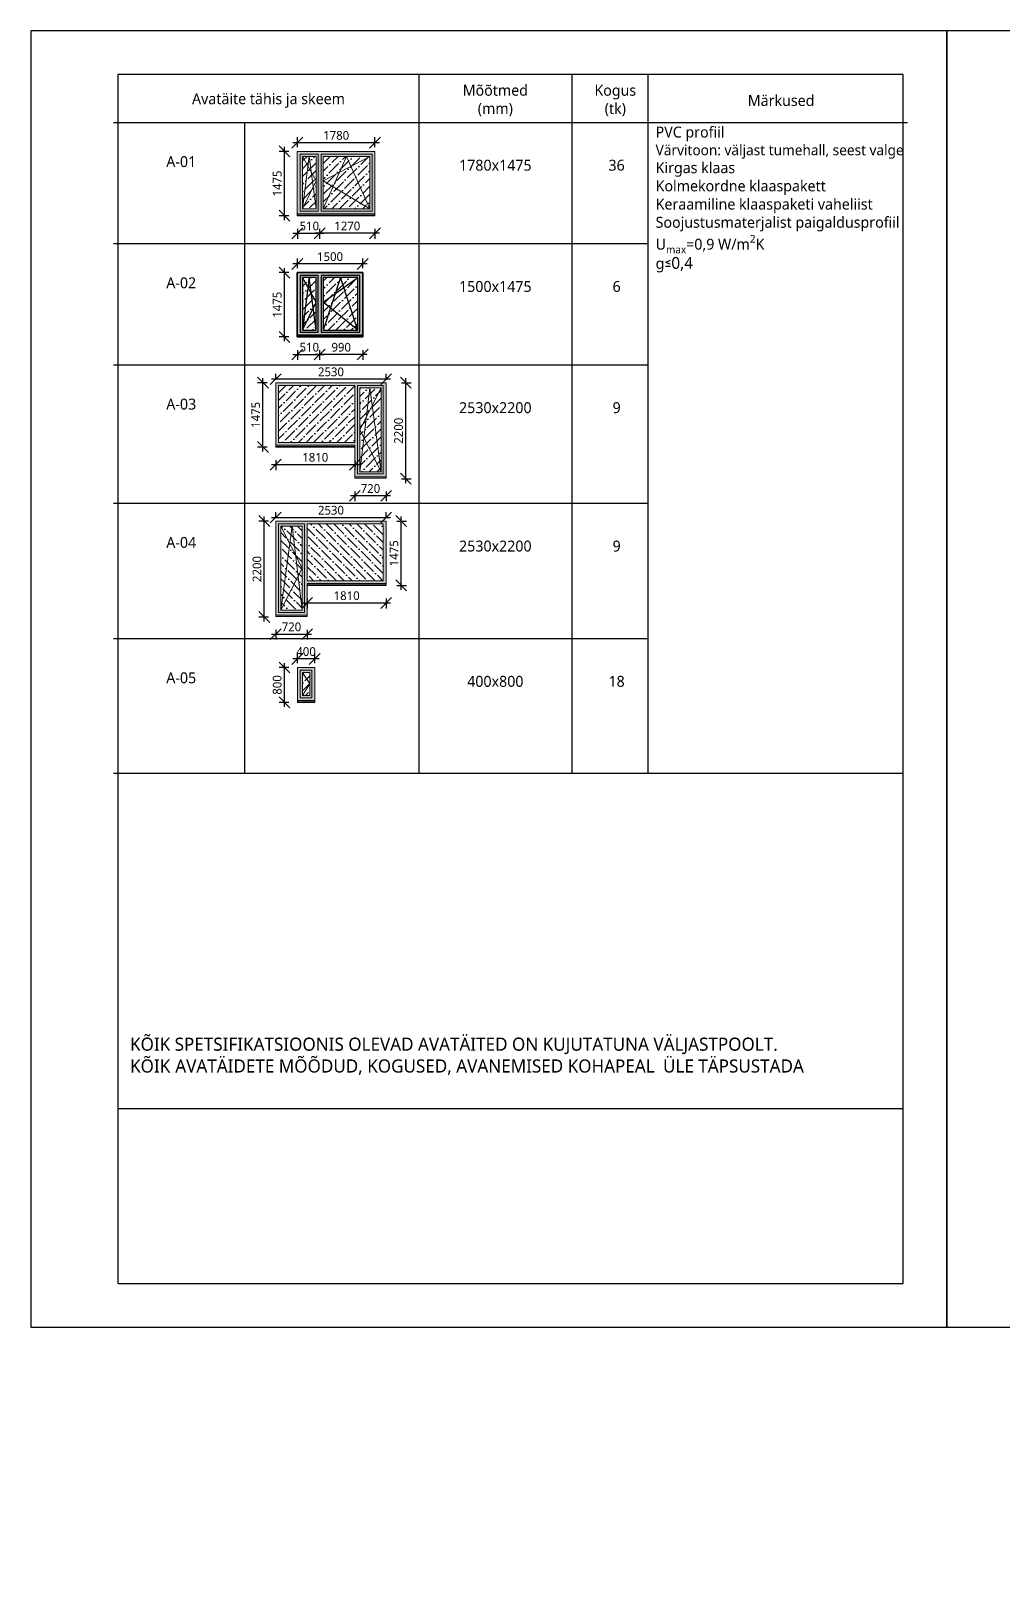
# Model space of a CAD drawing. Header units: millimetres. Extents: x 83708 to 840243643, y 645190 to 956201.
# Drawn here: x 302250 to 324520, y 651158 to 686358 of the extents above; entities that cross this region are included whole.
import ezdxf

# ---------------------------------------------------------------- set-up
doc = ezdxf.new("R2010")
doc.units = ezdxf.units.MM
doc.header["$PDMODE"] = 2
doc.header["$PDSIZE"] = 5
for name, color, linetype in [('!ESP_Avatäited plaanil', 7, 'Continuous'), ('!ESP_Konstruktsioon_s6lmes', 7, 'Continuous'), ('!ESP_Mõõt', 252, 'Continuous'), ('!ESP_Tekst', 7, 'Continuous')]:
    doc.layers.add(name, color=color, linetype=linetype)
doc.layers.add('!ESP_AVATÄITED VAADETEL', color=7, linetype='Continuous', lineweight=9)
doc.layers.add('TEKST', color=7, linetype='Continuous', lineweight=9)
doc.layers.add('!ESP_no_print', color=252, linetype='Continuous', plot=False)
doc.layers.add('!ESP_Värvitoon_tumehall', color=7, linetype='Continuous', true_color=0x45494e)
doc.styles.add('Annotative', font='malgunsl.ttf', dxfattribs={"height": 2})
doc.dimstyles.new('Annotative', dxfattribs={"dimtxt": 2.5, "dimasz": 2.5, "dimexe": 1.25, "dimexo": 0.625, "dimtad": 1, "dimdec": 0, "dimrnd": 5, "dimtxsty": 'Annotative', "dimblk": 'OBLIQUE', "dimcen": 0, "dimdle": 1, "dimadec": 0, "dimazin": 0, "dimtfac": 1, "dimtdec": 0, "dimtmove": 0, "dimatfit": 3, "dimfxl": 1, "dimfxlon": 1, "dimarcsym": 1})

# ---------------------------------------------------------------- blocks, each defined once
blk = doc.blocks.new('_Oblique')
at = {"color": 0, "linetype": 'ByBlock', "lineweight": -2}
blk.add_line((-0.5, -0.5), (0.5, 0.5), dxfattribs=at)
blk = doc.blocks.new('*D879')
at = {"layer": '!ESP_Mõõt', "color": 0, "lineweight": -2, "transparency": 16777216}
for p, q in [((308361, 681817), (308361, 681592)), ((308871, 681817), (308871, 681592)), ((308261, 681717), (308971, 681717))]:
    blk.add_line(p, q, dxfattribs=at)
at = {"layer": 'Defpoints', "color": 0, "transparency": 16777216}
for p in [(308361, 682175), (308871, 682228), (308871, 681717)]:
    blk.add_point(p, dxfattribs=at)
at = {"layer": '!ESP_Mõõt', "color": 0, "lineweight": -2, "transparency": 16777216, "xscale": 250, "yscale": 250, "zscale": 250, "rotation": 180}
blk.add_blockref('_Oblique', (308361, 681717), dxfattribs=at)
at = {"layer": '!ESP_Mõõt', "color": 0, "lineweight": -2, "transparency": 16777216, "xscale": 250, "yscale": 250, "zscale": 250}
blk.add_blockref('_Oblique', (308871, 681717), dxfattribs=at)
at = {"layer": '!ESP_Mõõt', "color": 0, "transparency": 16777216, "insert": (308636, 681884), "char_height": 200, "attachment_point": 5, "style": 'Annotative'}
blk.add_mtext('510', dxfattribs=at)
blk = doc.blocks.new('*D880')
at = {"layer": '!ESP_Mõõt', "color": 0, "lineweight": -2, "transparency": 16777216}
for p, q in [((308871, 681817), (308871, 681592)), ((310141, 681817), (310141, 681592)), ((310241, 681717), (308771, 681717))]:
    blk.add_line(p, q, dxfattribs=at)
at = {"layer": 'Defpoints', "color": 0, "transparency": 16777216}
for p in [(308871, 682228), (310141, 682120), (308871, 681717)]:
    blk.add_point(p, dxfattribs=at)
at = {"layer": '!ESP_Mõõt', "color": 0, "lineweight": -2, "transparency": 16777216, "xscale": 250, "yscale": 250, "zscale": 250, "rotation": 180}
blk.add_blockref('_Oblique', (308871, 681717), dxfattribs=at)
at = {"layer": '!ESP_Mõõt', "color": 0, "lineweight": -2, "transparency": 16777216, "xscale": 250, "yscale": 250, "zscale": 250}
blk.add_blockref('_Oblique', (310141, 681717), dxfattribs=at)
at = {"layer": '!ESP_Mõõt', "color": 0, "transparency": 16777216, "insert": (309506, 681884), "char_height": 200, "attachment_point": 5, "style": 'Annotative'}
blk.add_mtext('1270', dxfattribs=at)
blk = doc.blocks.new('väikeaken')
at = {"linetype": 'ByBlock'}
blk.add_wipeout([(-54592, 228105), (-56372, 228105), (-56372, 226630), (-54592, 226630)], dxfattribs=at)
blk.add_wipeout([(-54592, 228105), (-56372, 228105), (-56372, 226630), (-54592, 226630)])
blk.add_wipeout([(-56372, 228105), (-54592, 228105), (-54592, 226630), (-56372, 226630)], dxfattribs=at)
blk.add_wipeout([(-54592, 228105), (-56372, 228105), (-56372, 226630), (-54592, 226630)])
at = {"layer": '!ESP_Värvitoon_tumehall'}
h = blk.add_hatch(color=256, dxfattribs=at)
h.dxf.hatch_style = 1
h.paths.add_polyline_path([(-54592, 228105), (-56372, 228105), (-56372, 226673), (-54592, 226673)])
h.paths.add_polyline_path([(-54657, 228040), (-54657, 226738), (-55827, 226738), (-55827, 228040)], flags=16)
h.paths.add_polyline_path([(-54707, 227990), (-54707, 226788), (-55777, 226788), (-55777, 227990)], flags=0)
h.paths.add_polyline_path([(-55892, 228040), (-55892, 226738), (-56307, 226738), (-56307, 228040)], flags=16)
h.paths.add_polyline_path([(-55942, 227990), (-55942, 226788), (-56257, 226788), (-56257, 227990)], flags=0)
h.paths.add_polyline_path([(-56100, 227990), (-56051, 227622), (-55942, 227427), (-56257, 226788)], flags=0)
h.paths.add_polyline_path([(-55242, 227990), (-54707, 226788), (-55777, 227427), (-55406, 227622)], flags=0)
h = blk.add_hatch(color=256, dxfattribs=at)
h.dxf.hatch_style = 1
h.paths.add_polyline_path([(-55892, 228040), (-56307, 228040), (-56307, 226738), (-55892, 226738)])
h.paths.add_polyline_path([(-55942, 227990), (-55942, 226788), (-56257, 226788), (-56257, 227990)], flags=16)
h.paths.add_polyline_path([(-54657, 228040), (-55827, 228040), (-55827, 226738), (-54657, 226738)])
h.paths.add_polyline_path([(-54707, 227990), (-54707, 226788), (-55777, 226788), (-55777, 227990)], flags=16)
h = blk.add_hatch(color=256, dxfattribs=at)
h.dxf.hatch_style = 1
h.paths.add_polyline_path([(-54592, 226673), (-56372, 226673), (-56372, 226644), (-54592, 226644)])
h.paths.add_polyline_path([(-54592, 226644), (-56372, 226644), (-56372, 226630), (-54592, 226630)])
h = blk.add_hatch()
h.set_pattern_fill('ANSI36', color=256, scale=1000)
h.set_pattern_definition([(45, (-56312.02, 226834.15), (66.291, 243.068), [312.5, -62.5, 0, -62.5])])
h.paths.add_polyline_path([(-56257, 227990), (-55942, 227990), (-55942, 226789), (-56257, 226788)])
h.paths.add_polyline_path([(-55777, 227990), (-54707, 227990), (-54707, 226788), (-55777, 226788)])
at = {"layer": '!ESP_AVATÄITED VAADETEL'}
for points in [[(-54592, 226630), (-56372, 226630), (-56372, 228105), (-54592, 228105)], [(-56372, 226630), (-54592, 226630), (-54592, 228105), (-56372, 228105)], [(-56372, 226644), (-54592, 226644), (-54592, 228105), (-56372, 228105)], [(-56372, 226673), (-54592, 226673), (-54592, 228105), (-56372, 228105)], [(-56307, 226738), (-55892, 226738), (-55892, 228040), (-56307, 228040)], [(-56257, 226788), (-55942, 226788), (-55942, 227990), (-56257, 227990)], [(-55827, 226738), (-54657, 226738), (-54657, 228040), (-55827, 228040)], [(-55777, 226788), (-54707, 226788), (-54707, 227990), (-55777, 227990)], [(-56372, 226644), (-54592, 226644), (-54592, 226673), (-56372, 226673)], [(-56372, 226630), (-54592, 226630), (-54592, 226644), (-56372, 226644)]]:
    blk.add_lwpolyline(points, close=True, dxfattribs=at)
for points in [[(-56257, 226788), (-55942, 227427), (-56257, 227990)], [(-55942, 226788), (-56100, 227990), (-56257, 226788)]]:
    blk.add_lwpolyline(points, dxfattribs=at)
at = {"layer": '!ESP_AVATÄITED VAADETEL', "ltscale": 15}
for points in [[(-54707, 226788), (-55242, 227990), (-55777, 226788)], [(-54707, 226788), (-55777, 227427), (-54707, 227990)]]:
    blk.add_lwpolyline(points, dxfattribs=at)
blk = doc.blocks.new('*D877')
at = {"layer": '!ESP_Mõõt', "color": 0, "lineweight": -2, "transparency": 16777216}
for p, q in [((308166, 683595), (307941, 683595)), ((308066, 682020), (308066, 683695)), ((308166, 682120), (307941, 682120))]:
    blk.add_line(p, q, dxfattribs=at)
at = {"layer": 'Defpoints', "color": 0, "transparency": 16777216}
for p in [(308066, 683595), (308361, 683595), (308361, 682120)]:
    blk.add_point(p, dxfattribs=at)
at = {"layer": '!ESP_Mõõt', "color": 0, "lineweight": -2, "transparency": 16777216, "xscale": 250, "yscale": 250, "zscale": 250}
for p, rotation in [((308066, 683595), 90), ((308066, 682120), 270)]:
    blk.add_blockref('_Oblique', p, dxfattribs=dict(at, rotation=rotation))
at = {"layer": '!ESP_Mõõt', "color": 0, "transparency": 16777216, "insert": (307900, 682858), "char_height": 200, "attachment_point": 5, "rotation": 90, "style": 'Annotative'}
blk.add_mtext('1475', dxfattribs=at)
blk = doc.blocks.new('*D878')
at = {"layer": '!ESP_Mõõt', "color": 0, "lineweight": -2, "transparency": 16777216}
for p, q in [((310241, 683792), (308261, 683792)), ((308361, 683692), (308361, 683917)), ((310141, 683692), (310141, 683917))]:
    blk.add_line(p, q, dxfattribs=at)
at = {"layer": 'Defpoints', "color": 0, "transparency": 16777216}
for p in [(308361, 683792), (308361, 683595), (310141, 683595)]:
    blk.add_point(p, dxfattribs=at)
at = {"layer": '!ESP_Mõõt', "color": 0, "lineweight": -2, "transparency": 16777216, "xscale": 250, "yscale": 250, "zscale": 250, "rotation": 180}
blk.add_blockref('_Oblique', (308361, 683792), dxfattribs=at)
at = {"layer": '!ESP_Mõõt', "color": 0, "lineweight": -2, "transparency": 16777216, "xscale": 250, "yscale": 250, "zscale": 250}
blk.add_blockref('_Oblique', (310141, 683792), dxfattribs=at)
at = {"layer": '!ESP_Mõõt', "color": 0, "transparency": 16777216, "insert": (309251, 683959), "char_height": 200, "attachment_point": 5, "style": 'Annotative'}
blk.add_mtext('1780', dxfattribs=at)
blk = doc.blocks.new('*D891')
at = {"layer": '!ESP_Mõõt', "color": 0, "lineweight": -2, "transparency": 16777216}
for p, q in [((308361, 679040), (308361, 678815)), ((308871, 679040), (308871, 678815)), ((308261, 678940), (308971, 678940))]:
    blk.add_line(p, q, dxfattribs=at)
at = {"layer": 'Defpoints', "color": 0, "transparency": 16777216}
for p in [(308361, 679398), (308871, 679451), (308871, 678940)]:
    blk.add_point(p, dxfattribs=at)
at = {"layer": '!ESP_Mõõt', "color": 0, "lineweight": -2, "transparency": 16777216, "xscale": 250, "yscale": 250, "zscale": 250, "rotation": 180}
blk.add_blockref('_Oblique', (308361, 678940), dxfattribs=at)
at = {"layer": '!ESP_Mõõt', "color": 0, "lineweight": -2, "transparency": 16777216, "xscale": 250, "yscale": 250, "zscale": 250}
blk.add_blockref('_Oblique', (308871, 678940), dxfattribs=at)
at = {"layer": '!ESP_Mõõt', "color": 0, "transparency": 16777216, "insert": (308636, 679107), "char_height": 200, "attachment_point": 5, "style": 'Annotative'}
blk.add_mtext('510', dxfattribs=at)
blk = doc.blocks.new('*D892')
at = {"layer": '!ESP_Mõõt', "color": 0, "lineweight": -2, "transparency": 16777216}
for p, q in [((308871, 679040), (308871, 678815)), ((309861, 679040), (309861, 678815)), ((309961, 678940), (308771, 678940))]:
    blk.add_line(p, q, dxfattribs=at)
at = {"layer": 'Defpoints', "color": 0, "transparency": 16777216}
for p in [(308871, 679451), (309861, 679343), (308871, 678940)]:
    blk.add_point(p, dxfattribs=at)
at = {"layer": '!ESP_Mõõt', "color": 0, "lineweight": -2, "transparency": 16777216, "xscale": 250, "yscale": 250, "zscale": 250, "rotation": 180}
blk.add_blockref('_Oblique', (308871, 678940), dxfattribs=at)
at = {"layer": '!ESP_Mõõt', "color": 0, "lineweight": -2, "transparency": 16777216, "xscale": 250, "yscale": 250, "zscale": 250}
blk.add_blockref('_Oblique', (309861, 678940), dxfattribs=at)
at = {"layer": '!ESP_Mõõt', "color": 0, "transparency": 16777216, "insert": (309366, 679106), "char_height": 200, "attachment_point": 5, "style": 'Annotative'}
blk.add_mtext('990', dxfattribs=at)
blk = doc.blocks.new('*D893')
at = {"layer": '!ESP_Mõõt', "color": 0, "lineweight": -2, "transparency": 16777216}
for p, q in [((308166, 680818), (307941, 680818)), ((308066, 679243), (308066, 680918)), ((308166, 679343), (307941, 679343))]:
    blk.add_line(p, q, dxfattribs=at)
at = {"layer": 'Defpoints', "color": 0, "transparency": 16777216}
for p in [(308066, 680818), (308361, 680818), (308361, 679343)]:
    blk.add_point(p, dxfattribs=at)
at = {"layer": '!ESP_Mõõt', "color": 0, "lineweight": -2, "transparency": 16777216, "xscale": 250, "yscale": 250, "zscale": 250}
for p, rotation in [((308066, 680818), 90), ((308066, 679343), 270)]:
    blk.add_blockref('_Oblique', p, dxfattribs=dict(at, rotation=rotation))
at = {"layer": '!ESP_Mõõt', "color": 0, "transparency": 16777216, "insert": (307900, 680080), "char_height": 200, "attachment_point": 5, "rotation": 90, "style": 'Annotative'}
blk.add_mtext('1475', dxfattribs=at)
blk = doc.blocks.new('*D894')
at = {"layer": '!ESP_Mõõt', "color": 0, "lineweight": -2, "transparency": 16777216}
for p, q in [((308361, 680915), (308361, 681140)), ((309861, 680915), (309861, 681140)), ((309961, 681015), (308261, 681015))]:
    blk.add_line(p, q, dxfattribs=at)
at = {"layer": 'Defpoints', "color": 0, "transparency": 16777216}
for p in [(308361, 681015), (308361, 680818), (309861, 680818)]:
    blk.add_point(p, dxfattribs=at)
at = {"layer": '!ESP_Mõõt', "color": 0, "lineweight": -2, "transparency": 16777216, "xscale": 250, "yscale": 250, "zscale": 250, "rotation": 180}
blk.add_blockref('_Oblique', (308361, 681015), dxfattribs=at)
at = {"layer": '!ESP_Mõõt', "color": 0, "lineweight": -2, "transparency": 16777216, "xscale": 250, "yscale": 250, "zscale": 250}
blk.add_blockref('_Oblique', (309861, 681015), dxfattribs=at)
at = {"layer": '!ESP_Mõõt', "color": 0, "transparency": 16777216, "insert": (309111, 681182), "char_height": 200, "attachment_point": 5, "style": 'Annotative'}
blk.add_mtext('1500', dxfattribs=at)
blk = doc.blocks.new('A$Cf881b39f')
at = {"linetype": 'ByBlock'}
blk.add_wipeout([(1500, 0), (0, 0), (0, -1475), (1500, -1475)], dxfattribs=at)
blk.add_wipeout([(1500, 0), (0, 0), (0, -1475), (1500, -1475)])
blk.add_wipeout([(0, 0), (1500, 0), (1500, -1475), (0, -1475)], dxfattribs=at)
blk.add_wipeout([(1500, 0), (0, 0), (0, -1475), (1500, -1475)])
at = {"layer": '!ESP_Värvitoon_tumehall'}
h = blk.add_hatch(color=256, dxfattribs=at)
h.dxf.hatch_style = 1
h.paths.add_polyline_path([(1500, 0), (0, 0), (0, -1432), (1500, -1432)])
h.paths.add_polyline_path([(1435, -65), (1435, -1367), (545, -1367), (545, -65)], flags=16)
h.paths.add_polyline_path([(1385, -115), (1385, -1317), (595, -1317), (595, -115)], flags=0)
h.paths.add_polyline_path([(990, -115), (1385, -1317), (595, -679), (869, -483)], flags=0)
h.paths.add_polyline_path([(480, -65), (480, -1367), (65, -1367), (65, -65)], flags=16)
h.paths.add_polyline_path([(430, -115), (430, -1317), (115, -1317), (115, -115)], flags=0)
h.paths.add_polyline_path([(321, -483), (430, -679), (115, -1317), (272, -115)], flags=0)
h.paths.add_polyline_path([(1500, -1432), (0, -1432), (0, -1461), (1500, -1461)])
h.paths.add_polyline_path([(1500, -1461), (0, -1461), (0, -1475), (1500, -1475)])
h = blk.add_hatch(color=256, dxfattribs=at)
h.dxf.hatch_style = 1
h.paths.add_polyline_path([(480, -65), (65, -65), (65, -1367), (480, -1367)])
h.paths.add_polyline_path([(430, -115), (430, -1317), (115, -1317), (115, -115)], flags=16)
h.paths.add_polyline_path([(1435, -65), (545, -65), (545, -1367), (1435, -1367)])
h.paths.add_polyline_path([(595, -115), (1385, -115), (1385, -1317), (595, -1317)], flags=16)
h = blk.add_hatch()
h.set_pattern_fill('ANSI36', color=256, scale=1000)
h.set_pattern_definition([(45, (60, -1271.18), (66.291, 243.068), [312.5, -62.5, 0, -62.5])])
h.paths.add_polyline_path([(115, -115), (430, -115), (430, -1317), (115, -1315)])
h.paths.add_polyline_path([(595, -115), (1385, -115), (1385, -1317), (595, -1317)])
at = {"layer": '!ESP_Avatäited plaanil'}
for points in [[(1500, -1475), (0, -1475), (0, 0), (1500, 0)], [(0, -1475), (1500, -1475), (1500, 0), (0, 0)], [(0, -1461), (1500, -1461), (1500, 0), (0, 0)], [(0, -1432), (1500, -1432), (1500, 0), (0, 0)], [(65, -1367), (480, -1367), (480, -65), (65, -65)], [(115, -1317), (430, -1317), (430, -115), (115, -115)], [(545, -1367), (1435, -1367), (1435, -65), (545, -65)], [(595, -1317), (1385, -1317), (1385, -115), (595, -115)], [(0, -1461), (1500, -1461), (1500, -1432), (0, -1432)], [(0, -1475), (1500, -1475), (1500, -1461), (0, -1461)]]:
    blk.add_lwpolyline(points, close=True, dxfattribs=at)
for points in [[(115, -1317), (430, -679), (115, -115)], [(430, -1317), (272, -115), (115, -1317)]]:
    blk.add_lwpolyline(points, dxfattribs=at)
at = {"layer": '!ESP_Avatäited plaanil', "ltscale": 15}
for points in [[(1385, -1317), (990, -115), (595, -1317)], [(1385, -1317), (595, -679), (1385, -115)]]:
    blk.add_lwpolyline(points, dxfattribs=at)
blk = doc.blocks.new('A$Ce865888e')
at = {"lineweight": 0}
blk.add_wipeout([(0, 0), (2530, 0), (2530, -2200), (1810, -2200), (1810, -1475), (0, -1475)], dxfattribs=at)
at = {"layer": '!ESP_Värvitoon_tumehall'}
h = blk.add_hatch(color=256, dxfattribs=at)
h.dxf.hatch_style = 1
h.paths.add_polyline_path([(2530, 0), (0, 0), (0, -1432), (1810, -1432), (1810, -1461), (1810, -1475), (1810, -2157), (2530, -2157)])
h.paths.add_polyline_path([(2465, -65), (2465, -2092), (1875, -2092), (1875, -65)], flags=16)
h.paths.add_polyline_path([(2415, -115), (2415, -2042), (1925, -2042), (1925, -115)], flags=0)
h.paths.add_polyline_path([(2155, -115), (2415, -2042), (1925, -1079), (2076, -783)], flags=0)
h.paths.add_polyline_path([(1810, -65), (1810, -1367), (65, -1367), (65, -65)], flags=16)
h.paths.add_polyline_path([(1760, -115), (1760, -1317), (115, -1317), (115, -115)], flags=0)
h.paths.add_polyline_path([(1760, -679), (115, -1317), (923, -115), (1176, -478)], flags=0)
h.paths.add_polyline_path([(1810, -1432), (0, -1432), (0, -1461), (1810, -1461)], flags=17)
h.paths.add_polyline_path([(1810, -1461), (0, -1461), (0, -1475), (1810, -1475)], flags=17)
h.paths.add_polyline_path([(2530, -2157), (1810, -2157), (1810, -2186), (2530, -2186)])
h.paths.add_polyline_path([(2530, -2186), (1810, -2186), (1810, -2200), (2530, -2200)])
h = blk.add_hatch(color=256, dxfattribs=at)
h.dxf.hatch_style = 1
h.paths.add_polyline_path([(2465, -65), (1875, -65), (1875, -2092), (2465, -2092)])
h.paths.add_polyline_path([(2415, -115), (2415, -2042), (1925, -2042), (1925, -115)], flags=16)
h = blk.add_hatch()
h.set_pattern_fill('ANSI36', color=256, scale=1000)
h.set_pattern_definition([(45, (-855421.06, -721637.28), (66.291261, 243.067956), [312.5, -62.5, 0, -62.5])])
h.paths.add_polyline_path([(2415, -115), (1925, -115), (1925, -2042), (2415, -2042)])
h.paths.add_polyline_path([(1810, -65), (65, -65), (65, -1367), (1810, -1367)])
at = {"layer": '!ESP_AVATÄITED VAADETEL'}
for points in [[(2530, -2186), (1810, -2186), (1810, -1461), (0, -1461), (0, 0), (2530, 0)], [(2530, -2157), (1810, -2157), (1810, -1432), (0, -1432), (0, 0), (2530, 0)], [(1810, -1367), (65, -1367), (65, -65), (1810, -65)], [(1810, -1367), (65, -1367), (65, -65), (1810, -65)], [(2465, -2092), (1875, -2092), (1875, -65), (2465, -65)], [(2415, -2042), (1925, -2042), (1925, -115), (2415, -115)], [(1810, -1461), (0, -1461), (0, -1432), (1810, -1432)], [(1810, -1475), (0, -1475), (0, -1461), (1810, -1461)]]:
    blk.add_lwpolyline(points, close=True, dxfattribs=at)
for points in [[(2415, -2042), (1925, -1079), (2415, -115)], [(1925, -2042), (2155, -115), (2415, -2042)]]:
    blk.add_lwpolyline(points, dxfattribs=at)
blk = doc.blocks.new('*D895')
at = {"layer": '!ESP_Mõõt', "color": 0, "lineweight": -2, "transparency": 16777216}
for p, q in [((307767, 676418), (309778, 676418)), ((307867, 676518), (307867, 676293)), ((309678, 676518), (309678, 676293))]:
    blk.add_line(p, q, dxfattribs=at)
at = {"layer": 'Defpoints', "color": 0, "transparency": 16777216}
for p in [(307867, 676835), (309678, 676835), (309678, 676418)]:
    blk.add_point(p, dxfattribs=at)
at = {"layer": '!ESP_Mõõt', "color": 0, "lineweight": -2, "transparency": 16777216, "xscale": 250, "yscale": 250, "zscale": 250, "rotation": 180}
blk.add_blockref('_Oblique', (307867, 676418), dxfattribs=at)
at = {"layer": '!ESP_Mõõt', "color": 0, "lineweight": -2, "transparency": 16777216, "xscale": 250, "yscale": 250, "zscale": 250}
blk.add_blockref('_Oblique', (309678, 676418), dxfattribs=at)
at = {"layer": '!ESP_Mõõt', "color": 0, "transparency": 16777216, "insert": (308772, 676584), "char_height": 200, "attachment_point": 5, "style": 'Annotative'}
blk.add_mtext('1810', dxfattribs=at)
blk = doc.blocks.new('*D896')
at = {"layer": '!ESP_Mõõt', "color": 0, "lineweight": -2, "transparency": 16777216}
for p, q in [((310497, 675704), (309578, 675704)), ((309678, 675804), (309678, 675579)), ((310397, 675804), (310397, 675579))]:
    blk.add_line(p, q, dxfattribs=at)
at = {"layer": 'Defpoints', "color": 0, "transparency": 16777216}
for p in [(309678, 676095), (310397, 676095), (309678, 675704)]:
    blk.add_point(p, dxfattribs=at)
at = {"layer": '!ESP_Mõõt', "color": 0, "lineweight": -2, "transparency": 16777216, "xscale": 250, "yscale": 250, "zscale": 250, "rotation": 180}
blk.add_blockref('_Oblique', (309678, 675704), dxfattribs=at)
at = {"layer": '!ESP_Mõõt', "color": 0, "lineweight": -2, "transparency": 16777216, "xscale": 250, "yscale": 250, "zscale": 250}
blk.add_blockref('_Oblique', (310397, 675704), dxfattribs=at)
at = {"layer": '!ESP_Mõõt', "color": 0, "transparency": 16777216, "insert": (310037, 675870), "char_height": 200, "attachment_point": 5, "style": 'Annotative'}
blk.add_mtext('720', dxfattribs=at)
blk = doc.blocks.new('*D897')
at = {"layer": '!ESP_Mõõt', "color": 0, "lineweight": -2, "transparency": 16777216}
for p, q in [((307672, 678295), (307447, 678295)), ((307572, 676720), (307572, 678395)), ((307672, 676820), (307447, 676820))]:
    blk.add_line(p, q, dxfattribs=at)
at = {"layer": 'Defpoints', "color": 0, "transparency": 16777216}
for p in [(307572, 678295), (307867, 678295), (307867, 676820)]:
    blk.add_point(p, dxfattribs=at)
at = {"layer": '!ESP_Mõõt', "color": 0, "lineweight": -2, "transparency": 16777216, "xscale": 250, "yscale": 250, "zscale": 250}
for p, rotation in [((307572, 678295), 90), ((307572, 676820), 270)]:
    blk.add_blockref('_Oblique', p, dxfattribs=dict(at, rotation=rotation))
at = {"layer": '!ESP_Mõõt', "color": 0, "transparency": 16777216, "insert": (307406, 677558), "char_height": 200, "attachment_point": 5, "rotation": 90, "style": 'Annotative'}
blk.add_mtext('1475', dxfattribs=at)
blk = doc.blocks.new('*D898')
at = {"layer": '!ESP_Mõõt', "color": 0, "lineweight": -2, "transparency": 16777216}
for p, q in [((310497, 678376), (307767, 678376)), ((307867, 678358), (307867, 678501)), ((310397, 678358), (310397, 678501))]:
    blk.add_line(p, q, dxfattribs=at)
at = {"layer": 'Defpoints', "color": 0, "transparency": 16777216}
for p in [(307867, 678376), (307867, 678295), (310397, 678295)]:
    blk.add_point(p, dxfattribs=at)
at = {"layer": '!ESP_Mõõt', "color": 0, "lineweight": -2, "transparency": 16777216, "xscale": 250, "yscale": 250, "zscale": 250, "rotation": 180}
blk.add_blockref('_Oblique', (307867, 678376), dxfattribs=at)
at = {"layer": '!ESP_Mõõt', "color": 0, "lineweight": -2, "transparency": 16777216, "xscale": 250, "yscale": 250, "zscale": 250}
blk.add_blockref('_Oblique', (310397, 678376), dxfattribs=at)
at = {"layer": '!ESP_Mõõt', "color": 0, "transparency": 16777216, "insert": (309132, 678542), "char_height": 200, "attachment_point": 5, "style": 'Annotative'}
blk.add_mtext('2530', dxfattribs=at)
blk = doc.blocks.new('*D899')
at = {"layer": '!ESP_Mõõt', "color": 0, "lineweight": -2, "transparency": 16777216}
for p, q in [((310748, 678295), (310973, 678295)), ((310848, 675995), (310848, 678395)), ((310748, 676095), (310973, 676095))]:
    blk.add_line(p, q, dxfattribs=at)
at = {"layer": 'Defpoints', "color": 0, "transparency": 16777216}
for p in [(310397, 678295), (310848, 678295), (310397, 676095)]:
    blk.add_point(p, dxfattribs=at)
at = {"layer": '!ESP_Mõõt', "color": 0, "lineweight": -2, "transparency": 16777216, "xscale": 250, "yscale": 250, "zscale": 250}
for p, rotation in [((310848, 678295), 90), ((310848, 676095), 270)]:
    blk.add_blockref('_Oblique', p, dxfattribs=dict(at, rotation=rotation))
at = {"layer": '!ESP_Mõõt', "color": 0, "transparency": 16777216, "insert": (310682, 677195), "char_height": 200, "attachment_point": 5, "rotation": 90, "style": 'Annotative'}
blk.add_mtext('2200', dxfattribs=at)
blk = doc.blocks.new('*D900')
at = {"layer": '!ESP_Mõõt', "color": 0, "lineweight": -2, "transparency": 16777216}
for p, q in [((310497, 673248), (308487, 673248)), ((308587, 673348), (308587, 673123)), ((310397, 673348), (310397, 673123))]:
    blk.add_line(p, q, dxfattribs=at)
at = {"layer": 'Defpoints', "color": 0, "transparency": 16777216}
for p in [(308587, 673665), (310397, 673665), (308587, 673248)]:
    blk.add_point(p, dxfattribs=at)
at = {"layer": '!ESP_Mõõt', "color": 0, "lineweight": -2, "transparency": 16777216, "xscale": 250, "yscale": 250, "zscale": 250, "rotation": 180}
blk.add_blockref('_Oblique', (308587, 673248), dxfattribs=at)
at = {"layer": '!ESP_Mõõt', "color": 0, "lineweight": -2, "transparency": 16777216, "xscale": 250, "yscale": 250, "zscale": 250}
blk.add_blockref('_Oblique', (310397, 673248), dxfattribs=at)
at = {"layer": '!ESP_Mõõt', "color": 0, "transparency": 16777216, "insert": (309492, 673414), "char_height": 200, "attachment_point": 5, "style": 'Annotative'}
blk.add_mtext('1810', dxfattribs=at)
blk = doc.blocks.new('*D901')
at = {"layer": '!ESP_Mõõt', "color": 0, "lineweight": -2, "transparency": 16777216}
for p, q in [((307767, 672534), (308687, 672534)), ((307867, 672634), (307867, 672409)), ((308587, 672634), (308587, 672409))]:
    blk.add_line(p, q, dxfattribs=at)
at = {"layer": 'Defpoints', "color": 0, "transparency": 16777216}
for p in [(307867, 672926), (308587, 672926), (308587, 672534)]:
    blk.add_point(p, dxfattribs=at)
at = {"layer": '!ESP_Mõõt', "color": 0, "lineweight": -2, "transparency": 16777216, "xscale": 250, "yscale": 250, "zscale": 250, "rotation": 180}
blk.add_blockref('_Oblique', (307867, 672534), dxfattribs=at)
at = {"layer": '!ESP_Mõõt', "color": 0, "lineweight": -2, "transparency": 16777216, "xscale": 250, "yscale": 250, "zscale": 250}
blk.add_blockref('_Oblique', (308587, 672534), dxfattribs=at)
at = {"layer": '!ESP_Mõõt', "color": 0, "transparency": 16777216, "insert": (308227, 672700), "char_height": 200, "attachment_point": 5, "style": 'Annotative'}
blk.add_mtext('720', dxfattribs=at)
blk = doc.blocks.new('*D902')
at = {"layer": '!ESP_Mõõt', "color": 0, "lineweight": -2, "transparency": 16777216}
for p, q in [((310642, 675126), (310867, 675126)), ((310742, 673551), (310742, 675226)), ((310642, 673651), (310867, 673651))]:
    blk.add_line(p, q, dxfattribs=at)
at = {"layer": 'Defpoints', "color": 0, "transparency": 16777216}
for p in [(310397, 675126), (310742, 675126), (310397, 673651)]:
    blk.add_point(p, dxfattribs=at)
at = {"layer": '!ESP_Mõõt', "color": 0, "lineweight": -2, "transparency": 16777216, "xscale": 250, "yscale": 250, "zscale": 250}
for p, rotation in [((310742, 675126), 90), ((310742, 673651), 270)]:
    blk.add_blockref('_Oblique', p, dxfattribs=dict(at, rotation=rotation))
at = {"layer": '!ESP_Mõõt', "color": 0, "transparency": 16777216, "insert": (310576, 674388), "char_height": 200, "attachment_point": 5, "rotation": 90, "style": 'Annotative'}
blk.add_mtext('1475', dxfattribs=at)
blk = doc.blocks.new('*D903')
at = {"layer": '!ESP_Mõõt', "color": 0, "lineweight": -2, "transparency": 16777216}
for p, q in [((307767, 675206), (310497, 675206)), ((307867, 675188), (307867, 675331)), ((310397, 675188), (310397, 675331))]:
    blk.add_line(p, q, dxfattribs=at)
at = {"layer": 'Defpoints', "color": 0, "transparency": 16777216}
for p in [(307867, 675126), (310397, 675206), (310397, 675126)]:
    blk.add_point(p, dxfattribs=at)
at = {"layer": '!ESP_Mõõt', "color": 0, "lineweight": -2, "transparency": 16777216, "xscale": 250, "yscale": 250, "zscale": 250, "rotation": 180}
blk.add_blockref('_Oblique', (307867, 675206), dxfattribs=at)
at = {"layer": '!ESP_Mõõt', "color": 0, "lineweight": -2, "transparency": 16777216, "xscale": 250, "yscale": 250, "zscale": 250}
blk.add_blockref('_Oblique', (310397, 675206), dxfattribs=at)
at = {"layer": '!ESP_Mõõt', "color": 0, "transparency": 16777216, "insert": (309132, 675372), "char_height": 200, "attachment_point": 5, "style": 'Annotative'}
blk.add_mtext('2530', dxfattribs=at)
blk = doc.blocks.new('*D904')
at = {"layer": '!ESP_Mõõt', "color": 0, "lineweight": -2, "transparency": 16777216}
for p, q in [((307703, 675126), (307478, 675126)), ((307603, 672826), (307603, 675226)), ((307703, 672926), (307478, 672926))]:
    blk.add_line(p, q, dxfattribs=at)
at = {"layer": 'Defpoints', "color": 0, "transparency": 16777216}
for p in [(307603, 675126), (307867, 675126), (307867, 672926)]:
    blk.add_point(p, dxfattribs=at)
at = {"layer": '!ESP_Mõõt', "color": 0, "lineweight": -2, "transparency": 16777216, "xscale": 250, "yscale": 250, "zscale": 250}
for p, rotation in [((307603, 675126), 90), ((307603, 672926), 270)]:
    blk.add_blockref('_Oblique', p, dxfattribs=dict(at, rotation=rotation))
at = {"layer": '!ESP_Mõõt', "color": 0, "transparency": 16777216, "insert": (307437, 674026), "char_height": 200, "attachment_point": 5, "rotation": 90, "style": 'Annotative'}
blk.add_mtext('2200', dxfattribs=at)
blk = doc.blocks.new('*D905')
at = {"layer": '!ESP_Mõõt', "color": 0, "lineweight": -2, "transparency": 16777216}
for p, q in [((308166, 671771), (307941, 671771)), ((308066, 670871), (308066, 671871)), ((308166, 670971), (307941, 670971))]:
    blk.add_line(p, q, dxfattribs=at)
at = {"layer": 'Defpoints', "color": 0, "transparency": 16777216}
for p in [(308066, 671771), (308361, 671771), (308361, 670971)]:
    blk.add_point(p, dxfattribs=at)
at = {"layer": '!ESP_Mõõt', "color": 0, "lineweight": -2, "transparency": 16777216, "xscale": 250, "yscale": 250, "zscale": 250}
for p, rotation in [((308066, 671771), 90), ((308066, 670971), 270)]:
    blk.add_blockref('_Oblique', p, dxfattribs=dict(at, rotation=rotation))
at = {"layer": '!ESP_Mõõt', "color": 0, "transparency": 16777216, "insert": (307900, 671371), "char_height": 200, "attachment_point": 5, "rotation": 90, "style": 'Annotative'}
blk.add_mtext('800', dxfattribs=at)
blk = doc.blocks.new('*D906')
at = {"layer": '!ESP_Mõõt', "color": 0, "lineweight": -2, "transparency": 16777216}
for p, q in [((308860, 671968), (308261, 671968)), ((308361, 671868), (308361, 672093)), ((308760, 671868), (308760, 672093))]:
    blk.add_line(p, q, dxfattribs=at)
at = {"layer": 'Defpoints', "color": 0, "transparency": 16777216}
for p in [(308361, 671968), (308361, 671771), (308760, 671771)]:
    blk.add_point(p, dxfattribs=at)
at = {"layer": '!ESP_Mõõt', "color": 0, "lineweight": -2, "transparency": 16777216, "xscale": 250, "yscale": 250, "zscale": 250, "rotation": 180}
blk.add_blockref('_Oblique', (308361, 671968), dxfattribs=at)
at = {"layer": '!ESP_Mõõt', "color": 0, "lineweight": -2, "transparency": 16777216, "xscale": 250, "yscale": 250, "zscale": 250}
blk.add_blockref('_Oblique', (308760, 671968), dxfattribs=at)
at = {"layer": '!ESP_Mõõt', "color": 0, "transparency": 16777216, "insert": (308561, 672134), "char_height": 200, "attachment_point": 5, "style": 'Annotative'}
blk.add_mtext('400', dxfattribs=at)
blk = doc.blocks.new('väike1')
blk.add_wipeout([(-1082065, 608631), (-1081666, 608631), (-1081666, 607831), (-1082065, 607831)])
blk.add_wipeout([(-1081666, 608631), (-1082065, 608631), (-1082065, 607831), (-1081666, 607831)])
at = {"layer": '!ESP_Värvitoon_tumehall'}
h = blk.add_hatch(color=256, dxfattribs=at)
h.dxf.hatch_style = 1
h.paths.add_polyline_path([(-1081666, 608631), (-1082065, 608631), (-1082065, 607874), (-1081666, 607874)])
h.paths.add_polyline_path([(-1081731, 608566), (-1081731, 607939), (-1082000, 607939), (-1082000, 608566)], flags=0)
h.paths.add_polyline_path([(-1081781, 608516), (-1081781, 607989), (-1081950, 607989), (-1081950, 608516)], flags=0)
h.paths.add_polyline_path([(-1081731, 608566), (-1082000, 608566), (-1082000, 607939), (-1081731, 607939)], flags=16)
h.paths.add_polyline_path([(-1081666, 607874), (-1082065, 607874), (-1082065, 607846), (-1081666, 607846)])
h.paths.add_polyline_path([(-1081666, 607846), (-1082065, 607846), (-1082065, 607831), (-1081666, 607831)])
h = blk.add_hatch(color=256, dxfattribs=at)
h.dxf.hatch_style = 1
h.paths.add_polyline_path([(-1081731, 608566), (-1082000, 608566), (-1082000, 607939), (-1081731, 607939)])
h.paths.add_polyline_path([(-1081781, 608516), (-1081781, 607989), (-1081950, 607989), (-1081950, 608516)], flags=16)
h = blk.add_hatch()
h.set_pattern_fill('ANSI36', color=256, scale=1000)
h.paths.add_polyline_path([(-1081950, 608516), (-1081565, 608516), (-1081565, 608189), (-1081950, 608189)])
h.paths.add_polyline_path([(-1081365, 608516), (-1080980, 608516), (-1080980, 608189), (-1081365, 608189)])
h = blk.add_hatch()
h.set_pattern_fill('ANSI36', color=256, scale=1000)
h.set_pattern_definition([(45, (-1082285.28, 607360.3), (66.291, 243.068), [312.5, -62.5, 0, -62.5])])
h.paths.add_polyline_path([(-1081781, 608516), (-1081950, 608516), (-1081950, 607989), (-1081781, 607989)])
at = {"layer": '!ESP_AVATÄITED VAADETEL'}
for points in [[(-1081666, 608631), (-1081666, 607831), (-1082065, 607831), (-1082065, 608631)], [(-1082065, 607831), (-1081666, 607831), (-1081666, 608631), (-1082065, 608631)], [(-1082065, 607874), (-1081666, 607874), (-1081666, 608631), (-1082065, 608631)], [(-1082000, 607939), (-1081731, 607939), (-1081731, 608566), (-1082000, 608566)], [(-1081950, 607989), (-1081781, 607989), (-1081781, 608516), (-1081950, 608516)], [(-1082065, 607846), (-1081666, 607846), (-1081666, 607874), (-1082065, 607874)], [(-1082065, 607831), (-1081666, 607831), (-1081666, 607846), (-1082065, 607846)]]:
    blk.add_lwpolyline(points, close=True, dxfattribs=at)
blk.add_lwpolyline([(-1081950, 607989), (-1081781, 608253), (-1081950, 608516)], dxfattribs=at)

msp = doc.modelspace()

# ---------------------------------------------------------------- hatches: boundary and pattern name
at = {"layer": '!ESP_Konstruktsioon_s6lmes'}
h = msp.add_hatch(dxfattribs=at)
h.set_pattern_fill('ANSI31', color=256, scale=50, angle=90)
h.set_pattern_definition([(135, (-407779.06, -602383.71), (-112.253202, -112.253202), [])])
h.paths.add_polyline_path([(322278.7, 651158.4), (322278.7, 651224.7), (322278.7, 651158.4)])

# ---------------------------------------------------------------- linework, layer by layer
at = {"layer": '!ESP_no_print', "flags": 128}
for points in [[(302249.6, 656657.8), (323249.6, 656657.8), (323249.6, 686357.8), (302249.6, 686357.8)], [(302249.6, 656657.8), (323249.6, 656657.8), (323249.6, 686357.8), (302249.6, 686357.8)], [(323249.6, 656657.8), (344249.6, 656657.8), (344249.6, 686357.8), (323249.6, 686357.8)], [(323249.6, 656657.8), (344249.6, 656657.8), (344249.6, 686357.8), (323249.6, 686357.8)], [(304249.6, 657657.8), (322249.6, 657657.8), (322249.6, 685357.8), (304249.6, 685357.8)], [(304249.6, 657657.8), (322249.6, 657657.8), (322249.6, 685357.8), (304249.6, 685357.8)], [(304249.6, 657657.8), (322249.6, 657657.8), (322249.6, 661657.8), (304249.6, 661657.8)], [(304249.6, 657657.8), (322249.6, 657657.8), (322249.6, 661657.8), (304249.6, 661657.8)]]:
    msp.add_lwpolyline(points, close=True, dxfattribs=at)
at = {"layer": '!ESP_Tekst'}
for p, q in [((311149.6, 685357.8), (311149.6, 669347.5)), ((314649.6, 685357.8), (314649.6, 669347.5)), ((316398.6, 685357.8), (316398.6, 669347.5)), ((307149.6, 684257.8), (307149.6, 669347.5)), ((307149.6, 684257.8), (307149.6, 671656.6)), ((304149.6, 681480.6), (316398.6, 681480.6)), ((304149.6, 678703.4), (316398.6, 678703.4)), ((304149.6, 675533.4), (316398.6, 675533.4)), ((304149.6, 672433.8), (316398.6, 672433.8)), ((304149.6, 669347.5), (322249.6, 669347.5))]:
    msp.add_line(p, q, dxfattribs=at)
for p in [(304149.6, 684257.8), (304249.6, 684257.8)]:
    msp.add_line(p, (322349.6, 684257.8))

# ---------------------------------------------------------------- texts
at = {"layer": '!ESP_Tekst', "style": 'Annotative'}
for s, insert, char_height, width, attachment_point in [('\\pxqc;Mõõtmed{\\fArial|b0|i0|c186|p34;\\P}(mm)', (312899.6, 684757.8), 250, 7252.457, 5), ('Kogus{\\fArial|b0|i0|c186|p34;\\P}(tk)', (315649.6, 684757.8), 250, 7252.457, 5), ('Avatäite tähis ja skeem', (307699.6, 684757.8), 250, 7252.457, 5), ('Märkused', (319449.6, 684757.8), 250, 7252.457, 5), ('\\A1;\\pxql;PVC profiil\\P{\\A0;\\f@Malgun Gothic Semilight|b0|i0|c0|p34;\\H0.95833x;Värvitoon: väljast tumehall, seest valge\\fMalgunGothicSemilight|b0|i0|c0|p32; }\\PKirgas klaas\\PKolmekordne klaaspakett\\PKeraamiline klaaspaketi vaheliist\\PSoojustusmaterjalist paigaldusprofiil\\PU{\\H0.7x;\\S^ max;\\H1.42857x;=0,9 W/m\\H0.7x;\\S2^ ;\\H1.42857x;K\\P\\pq*;\\A0;g\\H1.08333x;≤0,4}', (316574.2, 684161), 250, 6235.564, 1), ('\\A1;KÕIK SPETSIFIKATSIOONIS OLEVAD AVATÄITED ON KUJUTATUNA VÄLJASTPOOLT.{\\fArial|b0|i0|c186|p34;\\P}KÕIK{\\fArial|b0|i0|c186|p34; }AVATÄIDETE MÕÕDUD, KOGUSED, AVANEMISED KOHAPEAL{\\fISOCPEUR|b0|i0|c186|p34; }ÜLE TÄPSUSTADA', (304526, 663291.5), 300, 18291.356, 1)]:
    msp.add_mtext(s, dxfattribs=dict(at, insert=insert, char_height=char_height, width=width, attachment_point=attachment_point))
at = {"layer": 'TEKST', "color": 1, "lineweight": -3, "char_height": 250, "attachment_point": 5, "style": 'Annotative'}
for s, insert, width in [('{\\C256;A-01}', (305699.6, 683357.8), 7252.457), ('{\\C256;1780x1475}', (312899.6, 683275.4), 3050), ('{\\C256;36}', (315679.4, 683275.4), 7252.457), ('{\\C256;A-02}', (305699.6, 680580.6), 7252.457), ('{\\C256;1500x1475}', (312899.6, 680498.2), 3050), ('{\\C256;6}', (315679.4, 680498.2), 7252.457), ('{\\C256;A-03}', (305699.6, 677803.4), 7252.457), ('{\\C256;2530x2200}', (312899.6, 677721), 3050), ('{\\C256;9}', (315679.4, 677721), 7252.457), ('{\\C256;A-04}', (305699.6, 674633.4), 7252.457), ('{\\C256;2530x2200}', (312899.6, 674551), 3050), ('{\\C256;9}', (315679.4, 674551), 7252.457), ('{\\C256;A-05}', (305699.6, 671533.8), 7252.457), ('{\\C256;400x800}', (312899.6, 671451.4), 3050), ('{\\C256;18}', (315679.4, 671451.4), 7252.457)]:
    msp.add_mtext(s, dxfattribs=dict(at, insert=insert, width=width))

# ---------------------------------------------------------------- dimensions: what is measured, and where the dimension line sits
at = {"layer": '!ESP_Mõõt'}
for base, p1, p2, picture, middle in [((308870.9, 681717.3), (308360.9, 682175.2), (308870.9, 682228.1), '*D879', (308635.9, 681717.3)), ((308870.9, 678940.2), (308360.9, 679398), (308870.9, 679450.9), '*D891', (308635.9, 678940.2)), ((308360.8511655, 671968.2338467), (308760.3511655, 671771.1933557), (308360.8511655, 671771.1933557), '*D906', (308560.6011655, 671968.2338467))]:
    dim = msp.add_linear_dim(base=base, p1=p1, p2=p2, dimstyle='Annotative', dxfattribs=at)
    dim.commit()
    dim.dimension.update_dxf_attribs({"geometry": picture, "text_midpoint": middle, "dimtype": 160})
for base, p1, p2, picture, middle in [((308870.9, 681717.3), (310140.9, 682120.2), (308870.9, 682228.1), '*D880', (309505.9, 681883.9)), ((308360.9, 681015), (309860.9, 680818), (308360.9, 680818), '*D894', (309110.9, 681181.6)), ((308870.9, 678940.2), (309860.9, 679343), (308870.9, 679450.9), '*D892', (309365.9, 679106.1))]:
    dim = msp.add_linear_dim(base=base, p1=p1, p2=p2, dimstyle='Annotative', dxfattribs=at)
    dim.commit()
    dim.dimension.update_dxf_attribs({"geometry": picture, "text_midpoint": middle})
for base, p1, p2, picture, middle in [((308066.1, 680818), (308360.9, 679343), (308360.9, 680818), '*D893', (308066.1, 680080.5)), ((308066.1, 671771.2), (308360.9, 670971.1), (308360.9, 671771.2), '*D905', (308066.1, 671371.1))]:
    dim = msp.add_linear_dim(base=base, p1=p1, p2=p2, angle=90, dimstyle='Annotative', dxfattribs=at)
    dim.commit()
    dim.dimension.update_dxf_attribs({"geometry": picture, "text_midpoint": middle, "dimtype": 160})

# ---------------------------------------------------------------- next in the draw order: block references
for name, p in [('väikeaken', (364732.9, 455489.9)), ('väike1', (1390426.1, 63139.7))]:
    msp.add_blockref(name, p)
at = {"lineweight": 0}
for name, p in [('A$Cf881b39f', (308360.9, 680818)), ('A$Ce865888e', (307867.1, 678295.5))]:
    msp.add_blockref(name, p, dxfattribs=at)
at = {"lineweight": 0, "xscale": -1}
msp.add_blockref('A$Ce865888e', (310397.1, 675125.5), dxfattribs=at)

# ---------------------------------------------------------------- next in the draw order: dimensions: what is measured, and where the dimension line sits
at = {"layer": '!ESP_Mõõt'}
for base, p1, p2, picture, middle in [((308360.9, 683792.2), (310140.9, 683595.2), (308360.9, 683595.2), '*D878', (309250.9, 683958.7)), ((307867.1, 678376.3), (310397.1, 678295.5), (307867.1, 678295.5), '*D898', (309132.1, 678542.3))]:
    dim = msp.add_linear_dim(base=base, p1=p1, p2=p2, dimstyle='Annotative', dxfattribs=at)
    dim.commit()
    dim.dimension.update_dxf_attribs({"geometry": picture, "text_midpoint": middle})
for base, p1, p2, angle, picture, middle in [((308066.1, 683595.2), (308360.9, 682120.2), (308360.9, 683595.2), 90, '*D877', (308066.1, 682857.7)), ((307572.3, 678295.5), (307867.1, 676820.5), (307867.1, 678295.5), 90, '*D897', (307572.3, 677558)), ((310848, 678295.5), (310397.1, 676095.5), (310397.1, 678295.5), 90, '*D899', (310848, 677195.5)), ((307602.9, 675125.5), (307867.1, 672925.5), (307867.1, 675125.5), 90, '*D904', (307602.9, 674025.5)), ((310741.9, 675125.5), (310397.1, 673650.5), (310397.1, 675125.5), 90, '*D902', (310742.3, 674388)), ((308586.7, 673247.7), (310397.1, 673664.6), (308586.7, 673664.6), 180, '*D900', (309491.9, 673247.7)), ((308586.7, 672534.5), (307867.1, 672925.5), (308586.7, 672925.5), 180, '*D901', (308226.9, 672534.5))]:
    dim = msp.add_linear_dim(base=base, p1=p1, p2=p2, angle=angle, dimstyle='Annotative', dxfattribs=at)
    dim.commit()
    dim.dimension.update_dxf_attribs({"geometry": picture, "text_midpoint": middle, "dimtype": 160})
for base, p1, p2, picture, middle in [((309677.5, 676417.7), (307867.1, 676834.6), (309677.5, 676834.6), '*D895', (308772.3, 676417.7)), ((309677.5, 675704.5), (310397.1, 676095.5), (309677.5, 676095.5), '*D896', (310037.3, 675704.5))]:
    dim = msp.add_linear_dim(base=base, p1=p1, p2=p2, dimstyle='Annotative', dxfattribs=at)
    dim.commit()
    dim.dimension.update_dxf_attribs({"geometry": picture, "text_midpoint": middle, "dimtype": 160})
dim = msp.add_linear_dim(base=(310397.1, 675206.3), p1=(307867.1, 675125.5), p2=(310397.1, 675125.5), angle=180, dimstyle='Annotative', dxfattribs=at)
dim.commit()
dim.dimension.update_dxf_attribs({"geometry": '*D903', "text_midpoint": (309132.1, 675372.3)})

doc.saveas('drawing.dxf')
